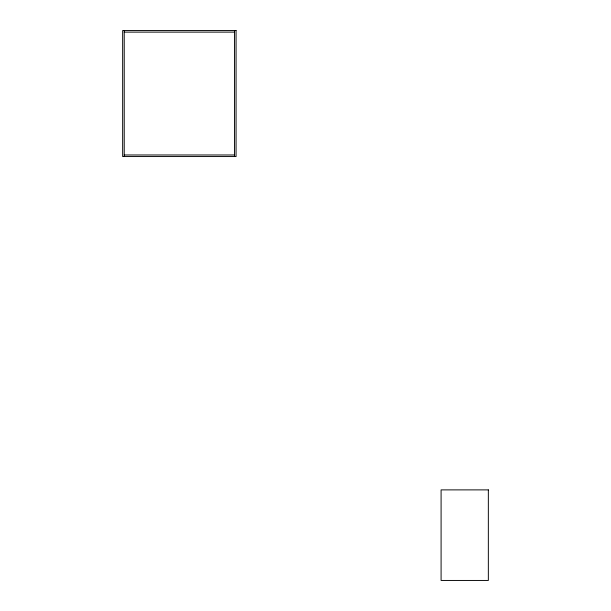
<?xml version="1.0" encoding="UTF-8"?>
<svg xmlns="http://www.w3.org/2000/svg" width="611" height="611" viewBox="0 0 611 611"><rect width="100%" height="100%" fill="white"/><g stroke="black" fill="none" stroke-linecap="round" stroke-linejoin="round"><path stroke-width="0.92" d="M124.232 32.123L234.487 32.123M124.232 154.98L234.487 154.98M234.487 30.55L234.487 156.553M124.232 30.55L124.232 156.553M236.067 30.55L122.658 30.55L122.658 156.553L236.067 156.553L236.067 30.55M488.342 489.885L441.089 489.885L441.089 580.45L488.342 580.45L488.342 489.885"/></g></svg>
